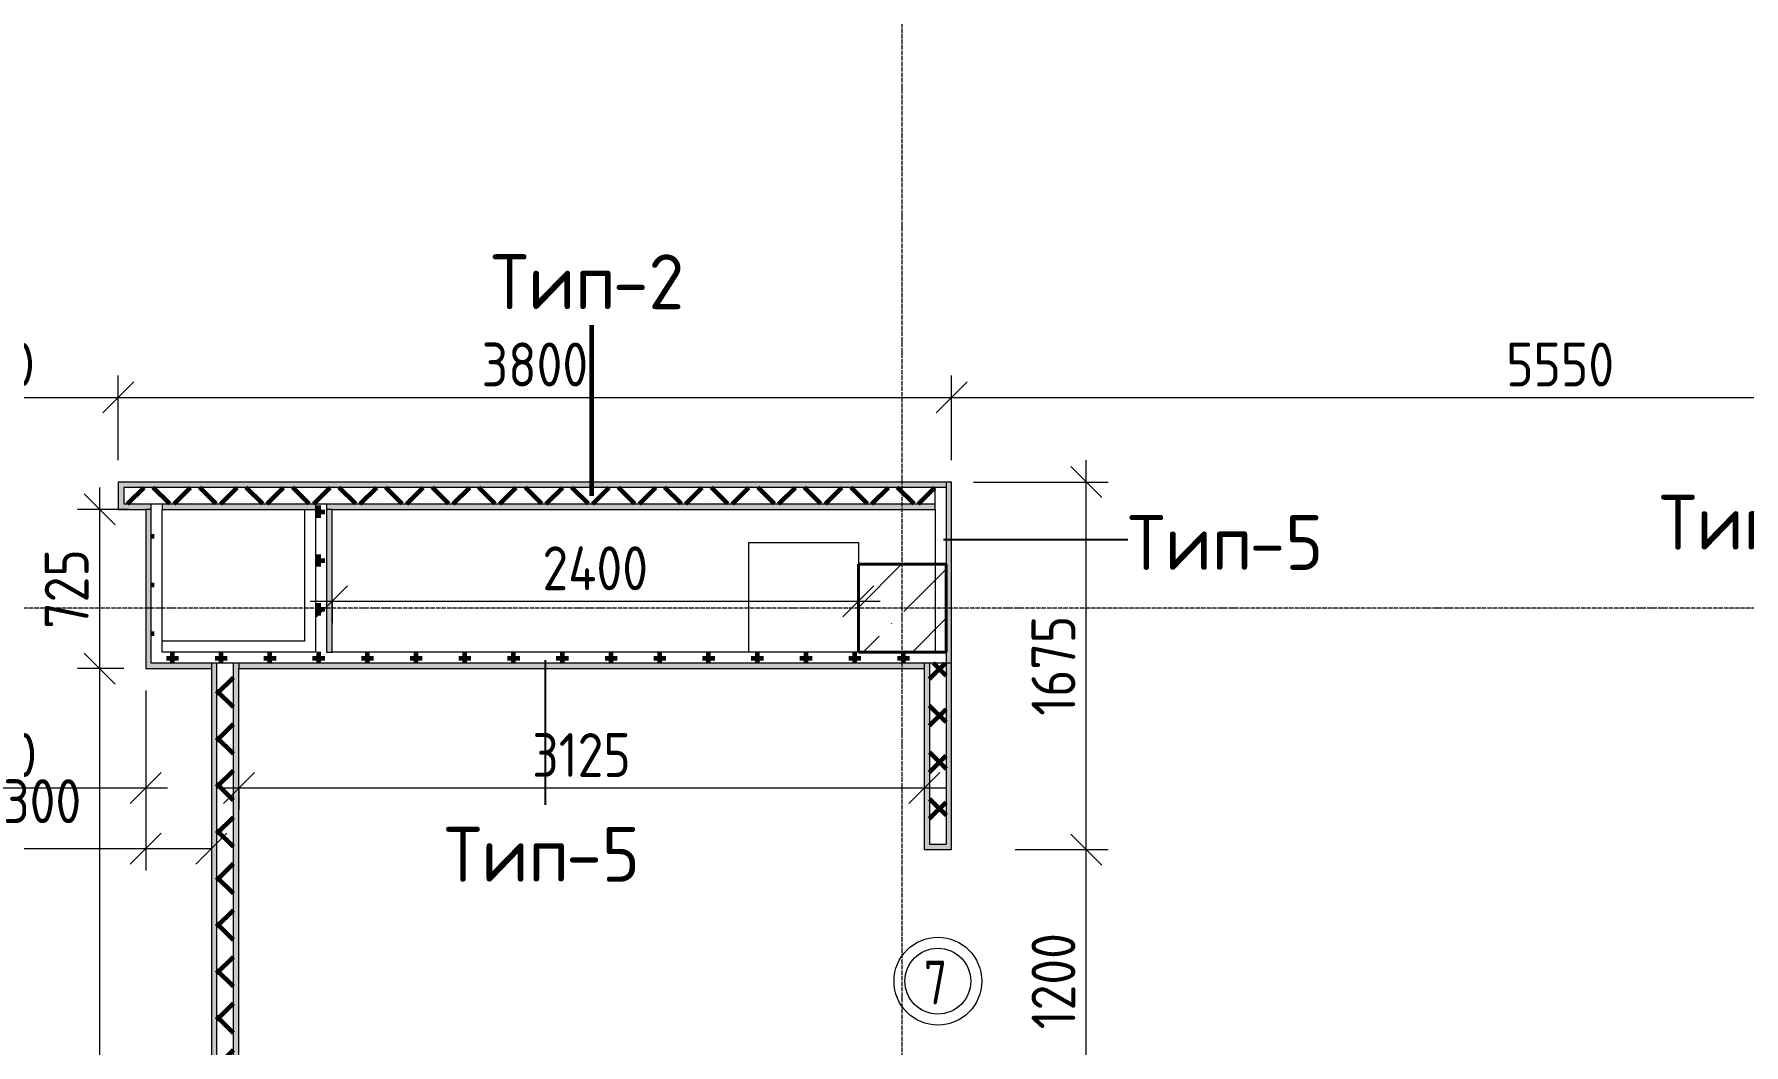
# Model space of a CAD drawing. Header units: millimetres. Extents: x -60946 to 138510, y -262288 to 24501.
# Drawn here: x -1149 to 6647, y -100934 to -96328 of the extents above; entities that cross this region are included whole.
import ezdxf

# ---------------------------------------------------------------- set-up
doc = ezdxf.new("R2010")
doc.units = ezdxf.units.MM
doc.linetypes.add('ADSK_Линия сетки', pattern=[25, 20, -2.5, 0, -2.5])
for name, color, linetype, lineweight in [('2)Тип-2', 3, 'Continuous', 60), ('2)Тип-5', 1, 'Continuous', 60), ('Марки дверей', 7, 'Continuous', 20), ('Несущие колонны', 7, 'Continuous', 18), ('Оси', 7, 'Continuous', 9), ('Перекрытие', 7, 'Continuous', 18), ('Размеры', 7, 'Continuous', 9), ('Стены внутренние', 7, 'Continuous', 18), ('Стены штриховка', 7, 'Continuous', 9)]:
    doc.layers.add(name, color=color, linetype=linetype, lineweight=lineweight)
doc.styles.add('GOST Common_3', font='', dxfattribs={"width": 0.9, "height": 200})
doc.styles.add('GOST Common_4', font='', dxfattribs={"height": 250})
doc.styles.add('GOST Common_B', font='', dxfattribs={"width": 0.8, "height": 200})
doc.styles.get('GOST Common_3').set_extended_font_data('GOST Common')
doc.styles.get('GOST Common_4').set_extended_font_data('GOST Common')
doc.styles.get('GOST Common_B').set_extended_font_data('GOST Common', bold=True)
doc.dimstyles.new('ADSK_Основной_2_0', dxfattribs={"dimscale": 304.8, "dimtxt": 201.142999, "dimasz": 0.463911, "dimexe": 0.328084, "dimexo": 0.328084, "dimgap": 0.164042, "dimtad": 1, "dimdec": 3, "dimrnd": 0.001, "dimdsep": 46, "dimtxsty": 'GOST Common_3', "dimblk1": 'OBLIQUE', "dimblk2": 'OBLIQUE', "dimsah": 1, "dimcen": 0.09, "dimdle": 0.328084, "dimazin": 2, "dimtfac": 1, "dimtdec": 4, "dimtix": 1, "dimtmove": 0, "dimatfit": 3, "dimfxl": 1, "dimtvp": 1, "dimtolj": 1, "dimtzin": 0, "dimlwd": 20, "dimlwe": 20, "dimarcsym": 2})
doc.dimstyles.new('ADSK_Основной_2_0_1', dxfattribs={"dimscale": 304.8, "dimtxt": 201.142999, "dimasz": 0.463911, "dimexe": 0.328084, "dimexo": 0.328084, "dimgap": 0.164042, "dimtad": 1, "dimdec": 3, "dimrnd": 0.001, "dimdsep": 46, "dimtxsty": 'GOST Common_3', "dimblk1": 'OBLIQUE', "dimblk2": 'OBLIQUE', "dimsah": 1, "dimcen": 0.09, "dimdle": 0.328084, "dimazin": 2, "dimtfac": 1, "dimtdec": 4, "dimtix": 1, "dimtmove": 1, "dimatfit": 3, "dimfxl": 1, "dimtvp": 1, "dimtolj": 1, "dimtzin": 0, "dimlwd": 20, "dimlwe": 20, "dimarcsym": 2})
doc.dimstyles.new('ADSK_Основной_2_0_2', dxfattribs={"dimscale": 304.8, "dimtxt": 201.142999, "dimasz": 0.463911, "dimexe": 0.328084, "dimexo": 0.328084, "dimgap": 0.164042, "dimtad": 1, "dimdec": 3, "dimrnd": 0.001, "dimdsep": 46, "dimtxsty": 'GOST Common_3', "dimblk1": 'OBLIQUE', "dimblk2": 'OBLIQUE', "dimsah": 1, "dimcen": 0.09, "dimdle": 0.328084, "dimazin": 2, "dimtfac": 1, "dimtdec": 4, "dimtix": 1, "dimtmove": 0, "dimatfit": 3, "dimfxl": 1, "dimtvp": 1, "dimtolj": 1, "dimtzin": 0, "dimlwd": 20, "dimlwe": 20, "dimarcsym": 2})
pattern_1 = [(45, (9.36, -97949.04), (-106.066, 106.066), []), (135, (9.36, -97949.04), (-106.066, -106.066), [])]
pattern_2 = [(0, (9.36, -97949.04), (111.125, 111.125), [55.562, -166.687]), (90, (37.14, -97976.82), (-111.125, 111.125), [55.562, -166.687])]

# ---------------------------------------------------------------- blocks, each defined once
blk = doc.blocks.new('ADSK_КолоннаЖБ_Прямоугольная - 400x400 мм-1807143-Кладочный план 2-го этаж')
at = {"layer": 'Несущие колонны', "lineweight": 40}
for p, q in [((-200, 200), (200, 200)), ((-200, -200), (-200, 200)), ((200, 200), (200, -200)), ((200, -200), (-200, -200))]:
    blk.add_line(p, q, dxfattribs=at)
blk = doc.blocks.new('_Oblique')
at = {"color": 0, "linetype": 'ByBlock', "lineweight": -2}
blk.add_line((-0.5, -0.5), (0.5, 0.5), dxfattribs=at)
blk = doc.blocks.new('*D4624')
at = {"layer": 'Defpoints', "color": 0, "transparency": 16777216}
for p in [(3224.2, -100044.1), (3648.8, -100044.1), (3223, -101244.1)]:
    blk.add_point(p, dxfattribs=at)
at = {"layer": 'Размеры', "color": 0, "lineweight": 20, "transparency": 16777216}
for p, q in [((3648.8, -101344.1), (3648.8, -99944.1)), ((3324.2, -100044.1), (3748.8, -100044.1)), ((3323, -101244.1), (3748.8, -101244.1))]:
    blk.add_line(p, q, dxfattribs=at)
at = {"layer": 'Размеры', "color": 0, "lineweight": 20, "transparency": 16777216, "xscale": 141.4, "yscale": 141.4, "zscale": 141.4}
for p, rotation in [((3648.8, -100044.1), 90), ((3648.8, -101244.1), 270)]:
    blk.add_blockref('_Oblique', p, dxfattribs=dict(at, rotation=rotation))
at = {"layer": 'Размеры', "color": 0, "lineweight": 9, "transparency": 16777216, "insert": (3498.8, -100644.1), "char_height": 200, "width": 560.473, "attachment_point": 5, "rotation": 90, "style": 'GOST Common_3'}
blk.add_mtext('\\A1;1200', dxfattribs=at)
blk = doc.blocks.new('*D4625')
at = {"layer": 'Defpoints', "color": 0, "transparency": 16777216}
for p in [(3034.4, -98369.1), (3648.8, -98369.1), (3224.2, -100044.1)]:
    blk.add_point(p, dxfattribs=at)
at = {"layer": 'Размеры', "color": 0, "lineweight": 20, "transparency": 16777216}
for p, q in [((3648.8, -100144.1), (3648.8, -98269.1)), ((3134.4, -98369.1), (3748.8, -98369.1)), ((3324.2, -100044.1), (3748.8, -100044.1))]:
    blk.add_line(p, q, dxfattribs=at)
at = {"layer": 'Размеры', "color": 0, "lineweight": 20, "transparency": 16777216, "xscale": 141.4, "yscale": 141.4, "zscale": 141.4}
for p, rotation in [((3648.8, -98369.1), 90), ((3648.8, -100044.1), 270)]:
    blk.add_blockref('_Oblique', p, dxfattribs=dict(at, rotation=rotation))
at = {"layer": 'Размеры', "color": 0, "lineweight": 9, "transparency": 16777216, "insert": (3498.8, -99206.6), "char_height": 200, "width": 560.473, "attachment_point": 5, "rotation": 90, "style": 'GOST Common_3'}
blk.add_mtext('\\A1;1675', dxfattribs=at)
blk = doc.blocks.new('*D4809')
at = {"layer": 'Defpoints', "color": 0, "transparency": 16777216}
for p in [(-640.6, -99219.1), (-2090.6, -99394.1), (-640.6, -99763.3)]:
    blk.add_point(p, dxfattribs=at)
at = {"layer": 'Размеры', "color": 0, "lineweight": 20, "transparency": 16777216}
for p, q in [((-640.6, -99319.1), (-640.6, -99863.3)), ((-2090.6, -99494.1), (-2090.6, -99863.3)), ((-2190.6, -99763.3), (-540.6, -99763.3))]:
    blk.add_line(p, q, dxfattribs=at)
at = {"layer": 'Размеры', "color": 0, "lineweight": 20, "transparency": 16777216, "xscale": 141.4, "yscale": 141.4, "zscale": 141.4, "rotation": 180}
blk.add_blockref('_Oblique', (-2090.6, -99763.3), dxfattribs=at)
at = {"layer": 'Размеры', "color": 0, "lineweight": 20, "transparency": 16777216, "xscale": 141.4, "yscale": 141.4, "zscale": 141.4}
blk.add_blockref('_Oblique', (-640.6, -99763.3), dxfattribs=at)
at = {"layer": 'Размеры', "color": 0, "lineweight": 9, "transparency": 16777216, "insert": (-1365.6, -99613.3), "char_height": 200, "width": 580.928, "attachment_point": 5, "style": 'GOST Common_3'}
blk.add_mtext('\\A1;1450', dxfattribs=at)
blk = doc.blocks.new('*D4810')
at = {"layer": 'Defpoints', "color": 0, "transparency": 16777216}
for p in [(-640.6, -99219.1), (-340.6, -99663.3), (-340.6, -100040.4)]:
    blk.add_point(p, dxfattribs=at)
at = {"layer": 'Размеры', "color": 0, "lineweight": 20, "transparency": 16777216}
for p, q in [((-640.6, -99319.1), (-640.6, -100140.4)), ((-340.6, -99763.3), (-340.6, -100140.4)), ((-640.6, -100040.4), (-1344.9, -100040.4)), ((-340.6, -100040.4), (-740.6, -100040.4))]:
    blk.add_line(p, q, dxfattribs=at)
at = {"layer": 'Размеры', "color": 0, "lineweight": 20, "transparency": 16777216, "xscale": 141.4, "yscale": 141.4, "zscale": 141.4, "rotation": 180}
blk.add_blockref('_Oblique', (-640.6, -100040.4), dxfattribs=at)
at = {"layer": 'Размеры', "color": 0, "lineweight": 20, "transparency": 16777216, "xscale": 141.4, "yscale": 141.4, "zscale": 141.4}
blk.add_blockref('_Oblique', (-340.6, -100040.4), dxfattribs=at)
at = {"layer": 'Размеры', "color": 0, "lineweight": 9, "transparency": 16777216, "insert": (-1290.5, -99723.8), "char_height": 200, "width": 454.106, "attachment_point": 1, "line_spacing_factor": 1.022761, "style": 'GOST Common_3'}
blk.add_mtext('\\A1;300', dxfattribs=at)
blk = doc.blocks.new('*D4816')
at = {"layer": 'Defpoints', "color": 0, "transparency": 16777216}
for p in [(-765.6, -97983.5), (-1965.6, -98369.1), (-765.6, -98369.1)]:
    blk.add_point(p, dxfattribs=at)
at = {"layer": 'Размеры', "color": 0, "lineweight": 20, "transparency": 16777216}
for p, q in [((-1965.6, -98269.1), (-1965.6, -97883.5)), ((-765.6, -98269.1), (-765.6, -97883.5)), ((-2065.6, -97983.5), (-665.6, -97983.5))]:
    blk.add_line(p, q, dxfattribs=at)
at = {"layer": 'Размеры', "color": 0, "lineweight": 20, "transparency": 16777216, "xscale": 141.4, "yscale": 141.4, "zscale": 141.4, "rotation": 180}
blk.add_blockref('_Oblique', (-1965.6, -97983.5), dxfattribs=at)
at = {"layer": 'Размеры', "color": 0, "lineweight": 20, "transparency": 16777216, "xscale": 141.4, "yscale": 141.4, "zscale": 141.4}
blk.add_blockref('_Oblique', (-765.6, -97983.5), dxfattribs=at)
at = {"layer": 'Размеры', "color": 0, "lineweight": 9, "transparency": 16777216, "insert": (-1365.6, -97833.5), "char_height": 200, "width": 560.473, "attachment_point": 5, "style": 'GOST Common_3'}
blk.add_mtext('\\A1;1200', dxfattribs=at)
blk = doc.blocks.new('*D4817')
at = {"layer": 'Defpoints', "color": 0, "transparency": 16777216}
for p in [(3034.4, -97983.5), (-765.6, -98369.1), (3034.4, -98369.1)]:
    blk.add_point(p, dxfattribs=at)
at = {"layer": 'Размеры', "color": 0, "lineweight": 20, "transparency": 16777216}
for p, q in [((-765.6, -98269.1), (-765.6, -97883.5)), ((3034.4, -98269.1), (3034.4, -97883.5)), ((-865.6, -97983.5), (3134.4, -97983.5))]:
    blk.add_line(p, q, dxfattribs=at)
at = {"layer": 'Размеры', "color": 0, "lineweight": 20, "transparency": 16777216, "xscale": 141.4, "yscale": 141.4, "zscale": 141.4, "rotation": 180}
blk.add_blockref('_Oblique', (-765.6, -97983.5), dxfattribs=at)
at = {"layer": 'Размеры', "color": 0, "lineweight": 20, "transparency": 16777216, "xscale": 141.4, "yscale": 141.4, "zscale": 141.4}
blk.add_blockref('_Oblique', (3034.4, -97983.5), dxfattribs=at)
at = {"layer": 'Размеры', "color": 0, "lineweight": 9, "transparency": 16777216, "insert": (1134.4, -97833.5), "char_height": 200, "width": 605.475, "attachment_point": 5, "style": 'GOST Common_3'}
blk.add_mtext('\\A1;3800', dxfattribs=at)
blk = doc.blocks.new('*D4818')
at = {"layer": 'Defpoints', "color": 0, "transparency": 16777216}
for p in [(8584.4, -97983.5), (3034.4, -98369.1), (8584.4, -98369.1)]:
    blk.add_point(p, dxfattribs=at)
at = {"layer": 'Размеры', "color": 0, "lineweight": 20, "transparency": 16777216}
for p, q in [((3034.4, -98269.1), (3034.4, -97883.5)), ((8584.4, -98269.1), (8584.4, -97883.5)), ((2934.4, -97983.5), (8684.4, -97983.5))]:
    blk.add_line(p, q, dxfattribs=at)
at = {"layer": 'Размеры', "color": 0, "lineweight": 20, "transparency": 16777216, "xscale": 141.4, "yscale": 141.4, "zscale": 141.4, "rotation": 180}
blk.add_blockref('_Oblique', (3034.4, -97983.5), dxfattribs=at)
at = {"layer": 'Размеры', "color": 0, "lineweight": 20, "transparency": 16777216, "xscale": 141.4, "yscale": 141.4, "zscale": 141.4}
blk.add_blockref('_Oblique', (8584.4, -97983.5), dxfattribs=at)
at = {"layer": 'Размеры', "color": 0, "lineweight": 9, "transparency": 16777216, "insert": (5809.4, -97833.5), "char_height": 200, "width": 605.475, "attachment_point": 5, "style": 'GOST Common_3'}
blk.add_mtext('\\A1;5550', dxfattribs=at)
blk = doc.blocks.new('*D4825')
at = {"layer": 'Defpoints', "color": 0, "transparency": 16777216}
for p in [(-615.6, -98494.1), (-851.1, -99219.1), (-640.6, -99219.1)]:
    blk.add_point(p, dxfattribs=at)
at = {"layer": 'Размеры', "color": 0, "lineweight": 20, "transparency": 16777216}
for p, q in [((-851.1, -98394.1), (-851.1, -99319.1)), ((-715.6, -98494.1), (-951.1, -98494.1)), ((-740.6, -99219.1), (-951.1, -99219.1))]:
    blk.add_line(p, q, dxfattribs=at)
at = {"layer": 'Размеры', "color": 0, "lineweight": 20, "transparency": 16777216, "xscale": 141.4, "yscale": 141.4, "zscale": 141.4}
for p, rotation in [((-851.1, -98494.1), 90), ((-851.1, -99219.1), 270)]:
    blk.add_blockref('_Oblique', p, dxfattribs=dict(at, rotation=rotation))
at = {"layer": 'Размеры', "color": 0, "lineweight": 9, "transparency": 16777216, "insert": (-1001.1, -98856.6), "char_height": 200, "width": 454.106, "attachment_point": 5, "rotation": 90, "style": 'GOST Common_3'}
blk.add_mtext('\\A1;725', dxfattribs=at)
blk = doc.blocks.new('*D4826')
at = {"layer": 'Defpoints', "color": 0, "transparency": 16777216}
for p in [(-640.6, -99219.1), (-851.1, -104894.1), (-751.1, -104894.1)]:
    blk.add_point(p, dxfattribs=at)
at = {"layer": 'Размеры', "color": 0, "lineweight": 20, "transparency": 16777216}
for p, q in [((-851.1, -99119.1), (-851.1, -104994.1)), ((-740.6, -99219.1), (-951.1, -99219.1)), ((-851.1, -104894.1), (-951.1, -104894.1))]:
    blk.add_line(p, q, dxfattribs=at)
at = {"layer": 'Размеры', "color": 0, "lineweight": 20, "transparency": 16777216, "xscale": 141.4, "yscale": 141.4, "zscale": 141.4}
for p, rotation in [((-851.1, -99219.1), 90), ((-851.1, -104894.1), 270)]:
    blk.add_blockref('_Oblique', p, dxfattribs=dict(at, rotation=rotation))
at = {"layer": 'Размеры', "color": 0, "lineweight": 9, "transparency": 16777216, "insert": (-1001.1, -102056.6), "char_height": 200, "width": 605.475, "attachment_point": 5, "rotation": 90, "style": 'GOST Common_3'}
blk.add_mtext('\\A1;5675', dxfattribs=at)
blk = doc.blocks.new('*D4827')
at = {"layer": 'Defpoints', "color": 0, "transparency": 16777216}
for p in [(209.4, -98812.3), (2609.4, -98812.3), (2609.4, -98912.3)]:
    blk.add_point(p, dxfattribs=at)
at = {"layer": 'Размеры', "color": 0, "lineweight": 20, "transparency": 16777216}
for p, q in [((109.4, -98912.3), (2709.4, -98912.3)), ((209.4, -98912.3), (209.4, -99012.3)), ((2609.4, -98912.3), (2609.4, -99012.3))]:
    blk.add_line(p, q, dxfattribs=at)
at = {"layer": 'Размеры', "color": 0, "lineweight": 20, "transparency": 16777216, "xscale": 141.4, "yscale": 141.4, "zscale": 141.4, "rotation": 180}
blk.add_blockref('_Oblique', (209.4, -98912.3), dxfattribs=at)
at = {"layer": 'Размеры', "color": 0, "lineweight": 20, "transparency": 16777216, "xscale": 141.4, "yscale": 141.4, "zscale": 141.4}
blk.add_blockref('_Oblique', (2609.4, -98912.3), dxfattribs=at)
at = {"layer": 'Размеры', "color": 0, "lineweight": 9, "transparency": 16777216, "insert": (1409.4, -98762.3), "char_height": 200, "width": 625.93, "attachment_point": 5, "style": 'GOST Common_3'}
blk.add_mtext('\\A1;2400', dxfattribs=at)
blk = doc.blocks.new('*D4831')
at = {"layer": 'Defpoints', "color": 0, "transparency": 16777216}
for p in [(-215.6, -99663.3), (2909.4, -99663.3), (2909.4, -99763.3)]:
    blk.add_point(p, dxfattribs=at)
at = {"layer": 'Размеры', "color": 0, "lineweight": 20, "transparency": 16777216}
for p, q in [((-315.6, -99763.3), (3009.4, -99763.3)), ((-215.6, -99763.3), (-215.6, -99863.3)), ((2909.4, -99763.3), (2909.4, -99863.3))]:
    blk.add_line(p, q, dxfattribs=at)
at = {"layer": 'Размеры', "color": 0, "lineweight": 20, "transparency": 16777216, "xscale": 141.4, "yscale": 141.4, "zscale": 141.4, "rotation": 180}
blk.add_blockref('_Oblique', (-215.6, -99763.3), dxfattribs=at)
at = {"layer": 'Размеры', "color": 0, "lineweight": 20, "transparency": 16777216, "xscale": 141.4, "yscale": 141.4, "zscale": 141.4}
blk.add_blockref('_Oblique', (2909.4, -99763.3), dxfattribs=at)
at = {"layer": 'Размеры', "color": 0, "lineweight": 9, "transparency": 16777216, "insert": (1346.9, -99613.3), "char_height": 200, "width": 560.473, "attachment_point": 5, "style": 'GOST Common_3'}
blk.add_mtext('\\A1;3125', dxfattribs=at)
blk = doc.blocks.new('М_двери1 - Марка экземпляра 2-3719212-Кладочный план 2-го этаж')
at = {"layer": 'Марки дверей'}
for radius in [2, 1.5]:
    blk.add_circle((0, 0), radius, dxfattribs=at)

msp = doc.modelspace()

# ---------------------------------------------------------------- hatches: boundary and pattern name
at = {"layer": '2)Тип-2'}
h = msp.add_hatch(color=256, dxfattribs=at)
h.paths.add_polyline_path([(-3033.4074, -98394.0666), (-1990.6385, -98394.0666), (-1990.6385, -98369.0666), (-7115.6385, -98369.0666), (-7115.6385, -98394.0666), (-4481.2137, -98394.0666)])
h.paths.add_polyline_path([(-9490.6385, -98394.0666), (-8965.6385, -98394.0666), (-8965.6385, -98369.0666), (-9490.6385, -98369.0666)])
h.paths.add_polyline_path([(3009.3615, -98394.0666), (3009.3615, -98369.0666), (-740.6385, -98369.0666), (-740.6385, -98394.0666), (2959.3615, -98394.0666)])
h = msp.add_hatch(color=256, dxfattribs=at)
h.paths.add_polyline_path([(1310.0115, -98494.0666), (2959.3615, -98494.0666), (2959.3615, -98469.0666), (184.3615, -98469.0666), (184.3615, -98494.0666), (209.3615, -98494.0666)])
h.paths.add_polyline_path([(-8940.6385, -98494.0666), (-8940.6385, -98369.0666), (-8965.6385, -98369.0666), (-8965.6385, -98469.0666), (-9005.6385, -98469.0666), (-9005.6385, -98494.0666), (-8990.6385, -98494.0666)])
h.paths.add_polyline_path([(-9080.6385, -98494.0666), (-9055.6385, -98494.0666), (-9055.6385, -98469.0666), (-9390.6385, -98469.0666), (-9390.6385, -98494.0666)])
h.paths.add_polyline_path([(-615.6385, -98494.0666), (-615.6385, -98469.0666), (-740.6385, -98469.0666), (-740.6385, -98369.0666), (-765.6385, -98369.0666), (-765.6385, -98494.0666), (-640.6385, -98494.0666)])
h.paths.add_polyline_path([(-5765.6385, -98494.0666), (-4165.6385, -98494.0666), (-4165.6385, -98469.0666), (-5765.6385, -98469.0666)])
h.paths.add_polyline_path([(-7140.6385, -98494.0666), (-7075.6385, -98494.0666), (-7075.6385, -98469.0666), (-7115.6385, -98469.0666), (-7115.6385, -98369.0666), (-7140.6385, -98369.0666)])
h.paths.add_polyline_path([(-5815.6385, -98494.0666), (-5815.6385, -98469.0666), (-7025.6385, -98469.0666), (-7025.6385, -98494.0666), (-5840.6385, -98494.0666)])
h.paths.add_polyline_path([(-565.6385, -98494.0666), (134.3615, -98494.0666), (134.3615, -98469.0666), (-565.6385, -98469.0666)])
h.paths.add_polyline_path([(-2090.6385, -98494.0666), (-1965.6385, -98494.0666), (-1965.6385, -98369.0666), (-1990.6385, -98369.0666), (-1990.6385, -98469.0666), (-2115.6385, -98469.0666), (-2115.6385, -98494.0666)])
h.paths.add_polyline_path([(-3033.4074, -98494.0666), (-2165.6385, -98494.0666), (-2165.6385, -98469.0666), (-4115.6385, -98469.0666), (-4115.6385, -98494.0666), (-4090.6385, -98494.0666)])
h = msp.add_hatch(dxfattribs=at)
h.set_pattern_fill('FP_4', color=256, style=0, pattern_type=2)
h.set_pattern_definition(pattern_1)
h.paths.add_polyline_path([(-4165.6385, -98469.0666), (-1990.6385, -98469.0666), (-1990.6385, -98394.0666), (-7115.6385, -98394.0666), (-7115.6385, -98469.0666), (-4481.2137, -98469.0666)])
h.paths.add_polyline_path([(2959.3615, -98469.0666), (2959.3615, -98394.0666), (-740.6385, -98394.0666), (-740.6385, -98469.0666), (1310.0115, -98469.0666)])
h.paths.add_polyline_path([(-9005.6385, -98469.0666), (-8965.6385, -98469.0666), (-8965.6385, -98394.0666), (-9415.6385, -98394.0666), (-9415.6385, -98469.0666), (-9055.6385, -98469.0666)])
for points in [[(-315.6385, -104894.0666), (-315.6385, -99194.0666), (-340.6385, -99194.0666), (-340.6385, -104894.0666)], [(-215.6385, -104894.0666), (-215.6385, -99194.0666), (-240.6385, -99194.0666), (-240.6385, -104894.0666)]]:
    msp.add_hatch(color=256, dxfattribs=at).paths.add_polyline_path(points)
h = msp.add_hatch(dxfattribs=at)
h.set_pattern_fill('FP_4', color=256, style=0, pattern_type=2)
h.set_pattern_definition(pattern_1)
h.paths.add_polyline_path([(-240.6385, -104894.0666), (-240.6385, -99194.0666), (-315.6385, -99194.0666), (-315.6385, -104894.0666)])
h = msp.add_hatch(color=256, dxfattribs=at)
h.paths.add_polyline_path([(2934.3615, -104744.0666), (2934.3615, -101269.0666), (3034.3615, -101269.0666), (3034.3615, -101244.0666), (2909.3615, -101244.0666), (2909.3615, -104744.0666)])
h.paths.add_polyline_path([(2909.3615, -100044.0666), (3034.3615, -100044.0666), (3034.3615, -100019.0666), (2934.3615, -100019.0666), (2934.3615, -99194.0666), (2909.3615, -99194.0666), (2909.3615, -99219.0666)])
h = msp.add_hatch(dxfattribs=at)
h.set_pattern_fill('FP_4', color=256, style=0, pattern_type=2)
h.set_pattern_definition(pattern_1)
h.paths.add_polyline_path([(3009.3615, -104744.0666), (3009.3615, -101269.0666), (2934.3615, -101269.0666), (2934.3615, -104744.0666)])
h.paths.add_polyline_path([(2934.3615, -100019.0666), (3009.3615, -100019.0666), (3009.3615, -99194.0666), (2934.3615, -99194.0666), (2934.3615, -99219.0666)])
h = msp.add_hatch(color=256, dxfattribs=at)
h.paths.add_polyline_path([(3009.3615, -104894.0666), (3034.3615, -104894.0666), (3034.3615, -101269.0666), (3009.3615, -101269.0666), (3009.3615, -104744.0666)])
h.paths.add_polyline_path([(3009.3615, -100019.0666), (3034.3615, -100019.0666), (3034.3615, -99194.0666), (3009.3615, -99194.0666), (3009.3615, -99219.0666)])
at = {"layer": '2)Тип-5', "true_color": 0xd50000}
for points in [[(3034.3615, -99194.0666), (3034.3615, -98369.0666), (3009.3615, -98369.0666), (3009.3615, -99194.0666)], [(-615.6385, -99219.0666), (-615.6385, -98494.0666), (-640.6385, -98494.0666), (-640.6385, -99219.0666)], [(209.3615, -99144.0666), (209.3615, -98494.0666), (184.3615, -98494.0666), (184.3615, -99144.0666)]]:
    msp.add_hatch(color=12, dxfattribs=at).paths.add_polyline_path(points)
h = msp.add_hatch(dxfattribs=at)
h.set_pattern_fill('FP_7', color=12, style=0, pattern_type=2)
h.set_pattern_definition(pattern_2)
h.paths.add_polyline_path([(-615.6385, -99194.0666), (-565.6385, -99194.0666), (-565.6385, -98469.0666), (-615.6385, -98469.0666), (-615.6385, -98631.2864)])
h = msp.add_hatch(dxfattribs=at)
h.set_pattern_fill('FP_7', color=12, style=0, pattern_type=2)
h.set_pattern_definition(pattern_2)
h.paths.add_polyline_path([(184.3615, -99144.0666), (184.3615, -98469.0666), (134.3615, -98469.0666), (134.3615, -99144.0666)])
h = msp.add_hatch(dxfattribs=at)
h.set_pattern_fill('FP_7', color=12, style=0, pattern_type=2)
h.set_pattern_definition(pattern_2)
h.paths.add_polyline_path([(2934.3615, -99194.0666), (3009.3615, -99194.0666), (3009.3615, -99144.0666), (-565.6385, -99144.0666), (-565.6385, -99194.0666), (2909.3615, -99194.0666)])
h = msp.add_hatch(color=12, dxfattribs=at)
h.paths.add_polyline_path([(2757.8177, -99219.0666), (2909.3615, -99219.0666), (2909.3615, -99194.0666), (-215.6385, -99194.0666), (-215.6385, -99219.0666), (1310.0115, -99219.0666)])
h.paths.add_polyline_path([(-340.6385, -99219.0666), (-340.6385, -99194.0666), (-615.6385, -99194.0666), (-615.6385, -99219.0666), (-565.6385, -99219.0666)])
at = {"layer": 'Несущие колонны', "lineweight": 9}
h = msp.add_hatch(dxfattribs=at)
h.set_pattern_fill('FP_1', color=256, style=0, pattern_type=2)
h.set_pattern_definition([(45, (9.36, -97949.04), (-224.506, 224.506), []), (45, (233.87, -97949.04), (-224.506, 224.506), [396.875, -79.375, 3.353, -76.022])])
h.paths.add_polyline_path([(2757.8177, -99144.0666), (3009.3615, -99144.0666), (3009.3615, -98744.0666), (2609.3615, -98744.0666), (2609.3615, -99144.0666)])

# ---------------------------------------------------------------- linework, layer by layer
at = {"layer": '2)Тип-2'}
msp.add_line((1394.3157, -98431.5666), (1394.3157, -97653.782), dxfattribs=at)
at = {"layer": '2)Тип-5', "lineweight": 25}
for p, q in [((2996.8615, -98630.6608), (3837.6726, -98630.6608)), ((1181.52, -99181.5666), (1181.52, -99840.1504))]:
    msp.add_line(p, q, dxfattribs=at)
at = {"layer": 'Несущие колонны', "lineweight": 9}
for p, q in [((3009.3615, -98744.0666), (2609.3615, -98744.0666)), ((2609.3615, -98744.0666), (2609.3615, -99144.0666)), ((3009.3615, -99144.0666), (3009.3615, -98744.0666)), ((2609.3615, -99144.0666), (3009.3615, -99144.0666))]:
    msp.add_line(p, q, dxfattribs=at)
at = {"layer": 'Оси', "linetype": 'ADSK_Линия сетки', "lineweight": 5}
for p, q in [((2809.3615, -108922.9178), (2809.3615, -87921.5904)), ((62525.08, -98944.0666), (-25230.7352, -98944.0666))]:
    msp.add_line(p, q, dxfattribs=at)
at = {"layer": 'Перекрытие'}
for p, q in [((84.3615, -98494.0666), (84.3615, -99094.0666)), ((2109.3615, -99144.0666), (2109.3615, -98644.0666)), ((2109.3615, -98644.0666), (2609.3615, -98644.0666)), ((2609.3615, -98644.0666), (2609.3615, -98744.0666)), ((84.3615, -99094.0666), (-565.6385, -99094.0666))]:
    msp.add_line(p, q, dxfattribs=at)
at = {"layer": 'Стены внутренние', "lineweight": 5}
for p, q in [((3034.3615, -98369.0666), (-765.6385, -98369.0666)), ((-765.6385, -98369.0666), (-765.6385, -98494.0666)), ((3034.3615, -100044.0666), (3034.3615, -98369.0666)), ((-765.6385, -98494.0666), (-640.6385, -98494.0666)), ((-640.6385, -98494.0666), (-640.6385, -99219.0666)), ((-565.6385, -99144.0666), (-565.6385, -98494.0666)), ((-565.6385, -98494.0666), (134.3615, -98494.0666)), ((134.3615, -98494.0666), (134.3615, -99144.0666)), ((209.3615, -98494.0666), (2959.3615, -98494.0666)), ((209.3615, -99144.0666), (209.3615, -98494.0666)), ((2959.3615, -98494.0666), (2959.3615, -99144.0666)), ((134.3615, -99144.0666), (-565.6385, -99144.0666)), ((2959.3615, -99144.0666), (209.3615, -99144.0666)), ((-640.6385, -99219.0666), (-340.6385, -99219.0666)), ((-340.6385, -99219.0666), (-340.6385, -104894.0666)), ((-215.6385, -104894.0666), (-215.6385, -99219.0666)), ((-215.6385, -99219.0666), (2909.3615, -99219.0666)), ((2909.3615, -99219.0666), (2909.3615, -100044.0666)), ((2909.3615, -100044.0666), (3034.3615, -100044.0666))]:
    msp.add_line(p, q, dxfattribs=at)
at = {"layer": 'Стены штриховка', "lineweight": 9}
for p, q in [((3009.3615, -98369.0666), (3009.3615, -100019.0666)), ((3009.3615, -98394.0666), (-740.6385, -98394.0666)), ((-740.6385, -98394.0666), (-740.6385, -98469.0666)), ((2959.3615, -98494.0666), (2959.3615, -98394.0666)), ((-740.6385, -98469.0666), (2959.3615, -98469.0666)), ((-615.6385, -98494.0666), (-640.6385, -98494.0666)), ((-615.6385, -99194.0666), (-615.6385, -98469.0666)), ((-565.6385, -98469.0666), (-565.6385, -98494.0666)), ((134.3615, -98469.0666), (134.3615, -98494.0666)), ((184.3615, -98469.0666), (184.3615, -99144.0666)), ((209.3615, -98494.0666), (184.3615, -98494.0666)), ((184.3615, -99144.0666), (209.3615, -99144.0666)), ((3034.3615, -99194.0666), (-615.6385, -99194.0666)), ((-340.6385, -99194.0666), (-340.6385, -99219.0666)), ((-315.6385, -104894.0666), (-315.6385, -99194.0666)), ((-240.6385, -104894.0666), (-240.6385, -99194.0666)), ((-215.6385, -99194.0666), (-215.6385, -99219.0666)), ((2909.3615, -99194.0666), (2909.3615, -99219.0666)), ((2934.3615, -99194.0666), (2934.3615, -100019.0666)), ((2934.3615, -100019.0666), (3009.3615, -100019.0666))]:
    msp.add_line(p, q, dxfattribs=at)

# ---------------------------------------------------------------- block references
at = {"layer": 'Марки дверей', "xscale": 99.99999999999993, "yscale": 99.99999999999993, "zscale": 99.99999999999993}
msp.add_blockref('М_двери1 - Марка экземпляра 2-3719212-Кладочный план 2-го этаж', (2971.8615, -100644.0666), dxfattribs=at)
at = {"layer": 'Несущие колонны', "lineweight": 40, "rotation": 89.9999999999999}
msp.add_blockref('ADSK_КолоннаЖБ_Прямоугольная - 400x400 мм-1807143-Кладочный план 2-го этаж', (2809.3615, -98944.0666), dxfattribs=at)

# ---------------------------------------------------------------- texts
at = {"layer": '2)Тип-2', "color": 116, "lineweight": 9, "true_color": 0x008040, "char_height": 250, "attachment_point": 1, "style": 'GOST Common_4'}
for s, insert, width in [('Тип', (934.3157, -97331.3549), 673.4175), ('-2', (1489.9407, -97331.3549), 432.91125)]:
    msp.add_mtext(s, dxfattribs=dict(at, insert=insert, width=width))
at = {"layer": '2)Тип-5', "color": 116, "lineweight": 9, "true_color": 0x008040, "char_height": 250, "attachment_point": 1, "style": 'GOST Common_4'}
for s, insert, width in [('Тип', (6262.1164, -98427.2877), 673.4175), ('Тип', (3837.6726, -98519.7337), 673.4175), ('-5', (4393.2976, -98519.7337), 432.91125), ('Тип', (721.52, -99940.7234), 673.4175), ('-5', (1277.145, -99940.7234), 432.91125)]:
    msp.add_mtext(s, dxfattribs=dict(at, insert=insert, width=width))
at = {"layer": 'Марки дверей', "lineweight": 5, "insert": (2907.8041, -100550.4076), "char_height": 200, "width": 147.5105, "attachment_point": 1, "style": 'GOST Common_B'}
msp.add_mtext('\\fGOST Common|b1|i0|c204|p34|;\\W.8;7', dxfattribs=at)

# ---------------------------------------------------------------- dimensions: what is measured, and where the dimension line sits
at = {"layer": 'Размеры', "lineweight": 9}
for base, p1, p2, override, picture, middle in [((-765.6385, -97983.4957), (-1965.6385, -98369.0666), (-765.6385, -98369.0666), {"dimpost": '<>', "dimfxl": 1200}, '*D4816', (-1365.6385, -97833.4957)), ((3034.3615, -97983.4957), (-765.6385, -98369.0666), (3034.3615, -98369.0666), {"dimpost": '<>', "dimfxl": 3800}, '*D4817', (1134.3615, -97833.4957)), ((8584.3615, -97983.4957), (3034.3615, -98369.0666), (8584.3615, -98369.0666), {"dimpost": '<>', "dimfxl": 5550}, '*D4818', (5809.3615, -97833.4957)), ((2609.3615, -98912.2771), (209.3615, -98812.2922), (2609.3615, -98812.2922), {"dimpost": '<>', "dimfxl": 2400}, '*D4827', (1409.3615, -98762.2771)), ((-640.6385, -99763.2536), (-2090.6385, -99394.0666), (-640.6385, -99219.0666), {"dimpost": '<>', "dimfxl": 1460.522167}, '*D4809', (-1365.6385, -99613.2536)), ((2909.3615, -99763.2536), (-215.6385, -99663.2687), (2909.3615, -99663.2687), {"dimpost": '<>', "dimfxl": 3125}, '*D4831', (1346.8615, -99613.2536))]:
    dim = msp.add_linear_dim(base=base, p1=p1, p2=p2, dimstyle='ADSK_Основной_2_0_2', override=override, dxfattribs=at)
    dim.commit()
    dim.dimension.update_dxf_attribs({"geometry": picture, "text_midpoint": middle})
for base, p1, p2, dimstyle, override, picture, middle in [((3648.8366, -98369.0666), (3224.2372, -100044.0666), (3034.3615, -98369.0666), 'ADSK_Основной_2_0_1', {"dimpost": '<>', "dimfxl": 1685.727676}, '*D4625', (3498.8366, -99206.5666)), ((-851.0752, -99219.0666), (-615.6385, -98494.0666), (-640.6385, -99219.0666), 'ADSK_Основной_2_0_2', {"dimpost": '<>', "dimfxl": 725.430906}, '*D4825', (-1001.0752, -98856.5666)), ((-851.0752, -104894.0666), (-640.6385, -99219.0666), (-751.0903, -104894.0666), 'ADSK_Основной_2_0_2', {"dimpost": '<>', "dimfxl": 5676.074754}, '*D4826', (-1001.0752, -102056.5666)), ((3648.8366, -100044.0666), (3223.0396, -101244.0666), (3224.2372, -100044.0666), 'ADSK_Основной_2_0_1', {"dimpost": '<>', "dimfxl": 1200.000598}, '*D4624', (3498.8366, -100644.0666))]:
    dim = msp.add_linear_dim(base=base, p1=p1, p2=p2, angle=90, dimstyle=dimstyle, override=override, dxfattribs=at)
    dim.commit()
    dim.dimension.update_dxf_attribs({"geometry": picture, "text_midpoint": middle})
dim = msp.add_linear_dim(base=(-340.6385, -100040.4291), p1=(-640.6385, -99219.0666), p2=(-340.6385, -99663.2687), dimstyle='ADSK_Основной_2_0', override={"dimpost": '<>', "dimfxl": 536.018239}, dxfattribs=at)
dim.commit()
dim.dimension.update_dxf_attribs({"geometry": '*D4810', "text_midpoint": (-1063.4671, -100040.4291), "dimtype": 160})

doc.saveas('drawing.dxf')
